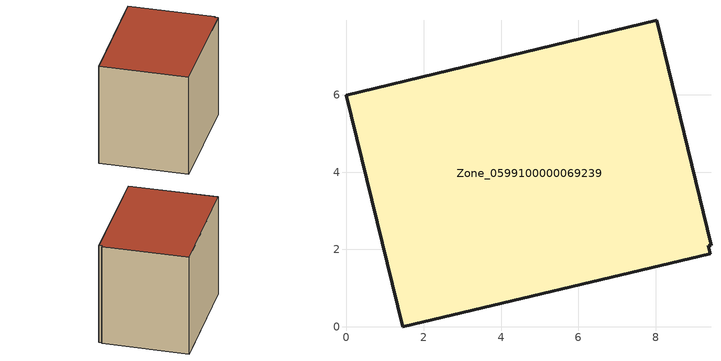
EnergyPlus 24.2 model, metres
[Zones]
Zone_0599100000069239
 floor ground (C_G): 9.43,2.11 9.36,2.1 9.41,1.88 1.45,0 0,5.99 8.03,7.93 z0
 wall outside (C_F): 9.43,2.11 8.03,7.93 0,5.99 1.45,0 9.41,1.88 9.36,2.1 9.43,2.11 z0:7.45
 roof outside (C_R): 9.36,2.1 9.43,2.11 8.03,7.93 0,5.99 1.45,0 9.41,1.88 z7.45
[BUILDING]
Pand.0599100000069239: North Axis=0; Terrain=City; Loads Convergence Tolerance Value=0.04; Temperature Convergence Tolerance Value=0.4; Solar Distribution=FullExterior; Maximum Number of Warmup Days=25; Minimum Number of Warmup Days=1
[Site:Location]
Rotterdam.The.Hague.AP_ZH_NLD Design_Conditions: Latitude=51.96; Longitude=4.45; Time Zone=1; Elevation=-4.5
[SITE:GROUNDTEMPERATURE:BUILDINGSURFACE]
18, 18, 18, 18, 18, 18, 18, 18, 18, 18, 18, 18
[MATERIAL] Thermal Absorptance=0.9; Solar Absorptance=0.7; Visible Absorptance=0.7
Name | Roughness | Thickness | Conductivity | Density | Specific Heat
G.TI.1965-1974 | MediumSmooth | 0.15 | 0.882353 | 540 | 1210
F.TI.1965-1974 | Rough | 0.3 | 0.697674 | 1920 | 840
R.TI.1965-1974 | MediumRough | 0.2 | 0.232558 | 1500 | 1000
[CONSTRUCTION]
C_G: G.TI.1965-1974
C_F: F.TI.1965-1974
C_R: R.TI.1965-1974
[ZONE]
Zone_0599100000069239: Type=1; Multiplier=1; Ceiling Height=Autocalculate; Volume=Autocalculate; Floor Area=autocalculate; Part of Total Floor Area=Yes
[ZONEINFILTRATION:DESIGNFLOWRATE]
Infil_Zone_0599100000069239: Zone or ZoneList or Space or SpaceList=Zone_0599100000069239; Schedule=AlwaysOn; Design Flow Rate Calculation Method=Flow/Area; Flow Rate per Floor Area=0.003; Constant Term Coefficient=1; Temperature Term Coefficient=0; Velocity Term Coefficient=0; Velocity Squared Term Coefficient=0
[HVACTEMPLATE:ZONE:IDEALLOADSAIRSYSTEM]
Zone_0599100000069239: Maximum Heating Supply Air Temperature=50; Minimum Cooling Supply Air Temperature=13; Maximum Heating Supply Air Humidity Ratio=0.0156; Minimum Cooling Supply Air Humidity Ratio=0.0077; Heating Limit=NoLimit; Cooling Limit=NoLimit; Dehumidification Control Type=ConstantSensibleHeatRatio; Cooling Sensible Heat Ratio=0.7; Dehumidification Setpoint=60; Humidification Control Type=None; Humidification Setpoint=30; Outdoor Air Method=None; Outdoor Air Flow Rate per Person=0.00944; Outdoor Air Flow Rate per Zone Floor Area=0; Outdoor Air Flow Rate per Zone=0; Demand Controlled Ventilation Type=None; Outdoor Air Economizer Type=NoEconomizer; Heat Recovery Type=None; Sensible Heat Recovery Effectiveness=0.7; Latent Heat Recovery Effectiveness=0.65
[ZONECONTROL:THERMOSTAT]
ThermostatControl_Zone_0599100000069239: Zone or ZoneList=Zone_0599100000069239; Control Type Schedule=DualSetpointControlType; Control 1=Thermostat_Zone_0599100000069239; Temperature Difference Between Cutout And Setpoint=0
[THERMOSTATSETPOINT:DUALSETPOINT]
Thermostat_Zone_0599100000069239: Heating Setpoint Temperature Schedule=HeatingSetpoint_Zone_0599100000069239; Cooling Setpoint Temperature Schedule=CoolingSetpoint_Zone_0599100000069239
[SCHEDULE:COMPACT]
HeatingSetpoint_Zone_0599100000069239: Through: 12/31, For: AllDays, Until: 24:00, 21
CoolingSetpoint_Zone_0599100000069239: Through: 12/31, For: AllDays, Until: 24:00, 24
DualSetpointControlType: Through: 12/31, For: AllDays, Until: 24:00, 4
AlwaysOn: Through: 12/31, For: AllDays, Until: 24:00, 1
